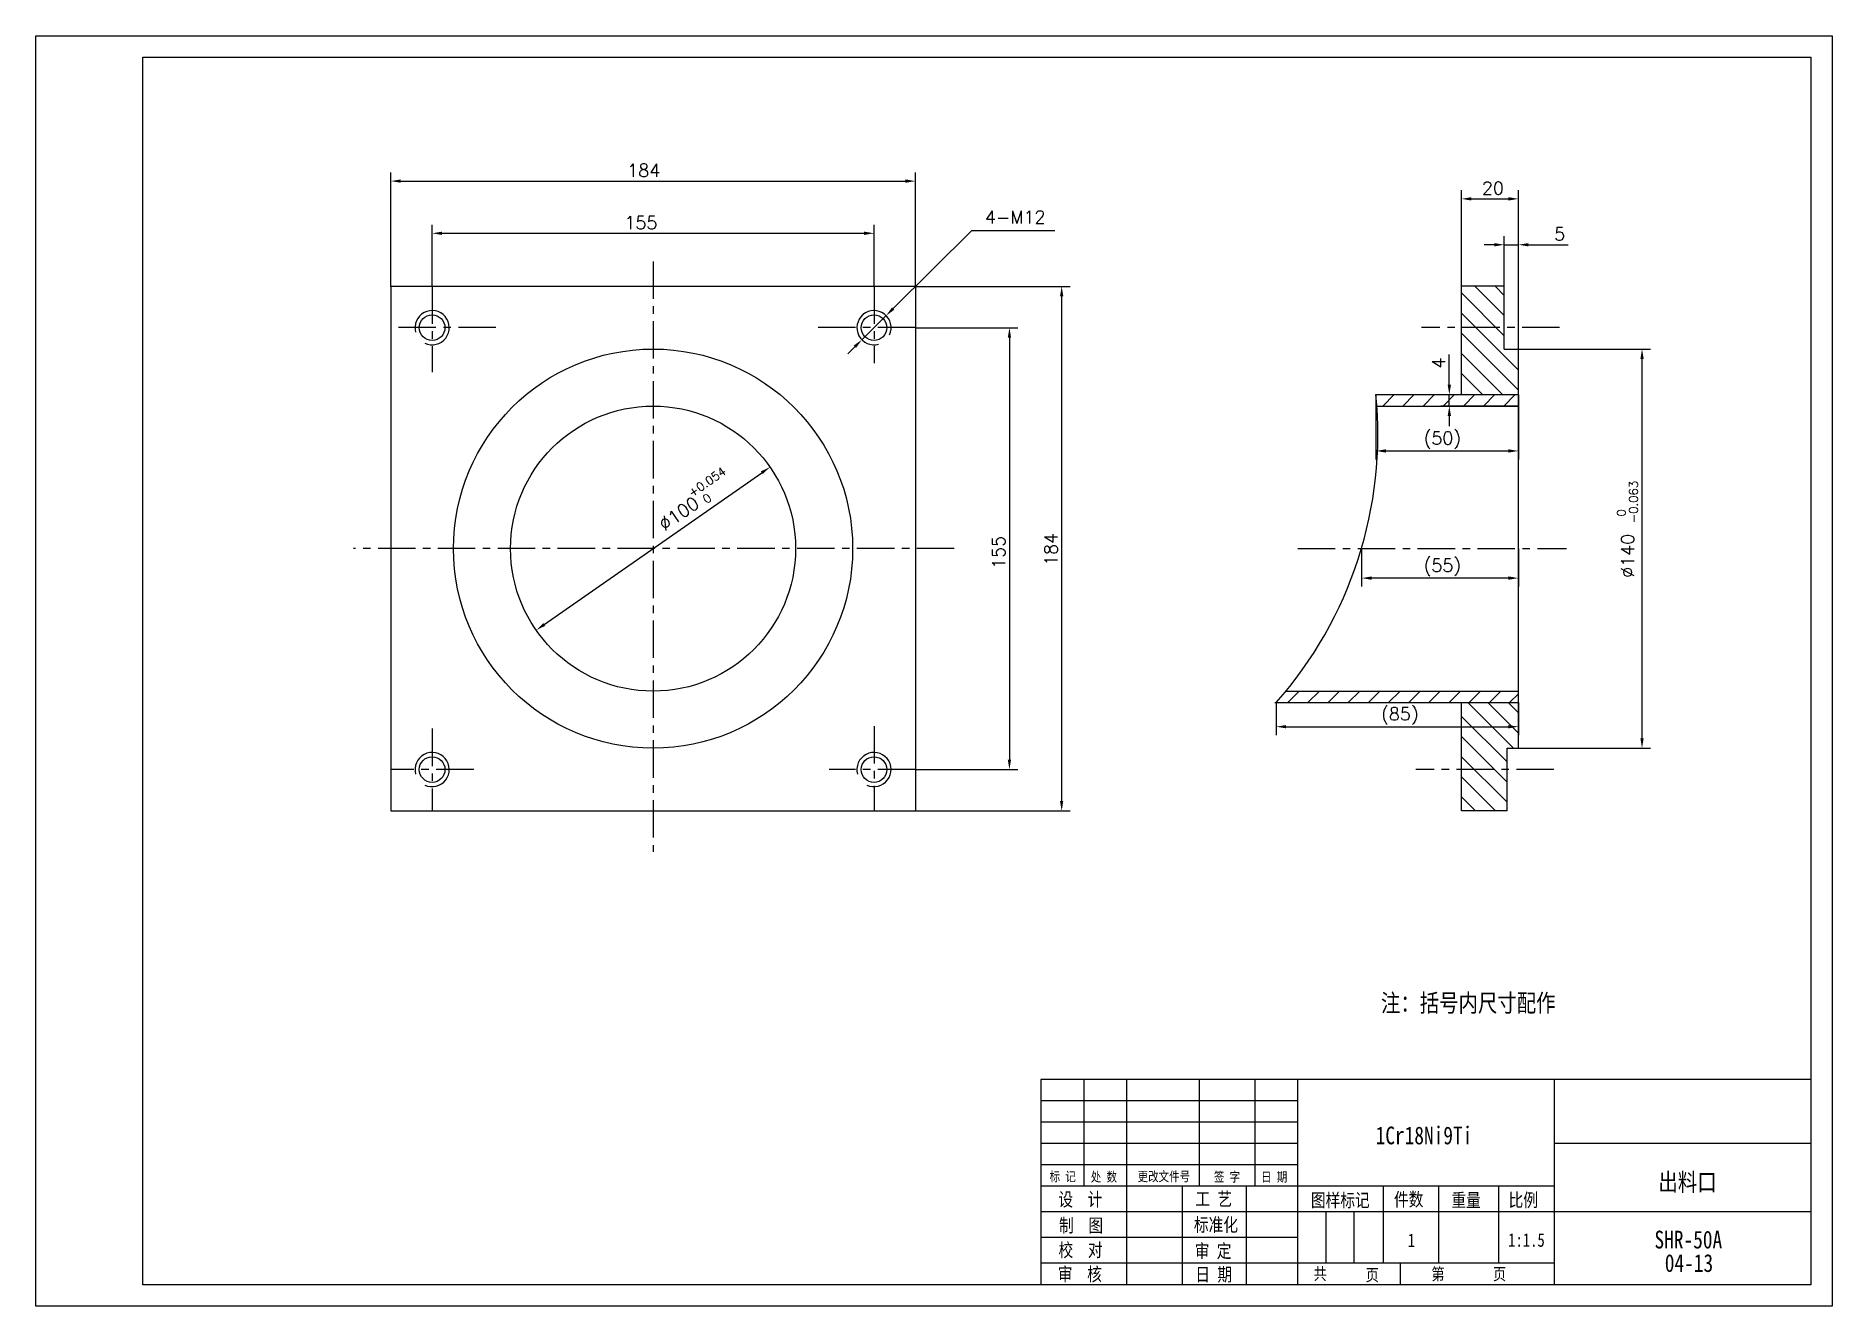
# Model space of a CAD drawing. Extents: x 63 to 693, y 199 to 644.
import ezdxf

# ---------------------------------------------------------------- set-up
doc = ezdxf.new("R2010")
doc.units = 0
doc.header["$LTSCALE"] = 10.5
doc.header["$MEASUREMENT"] = 0
doc.linetypes.add('CENTER', pattern=[2, 1.25, -0.25, 0.25, -0.25])
doc.layers.get('0').update_dxf_attribs({"color": 2, "linetype": 'CONTINUOUS'})
doc.layers.get('DEFPOINTS').update_dxf_attribs({"linetype": 'CONTINUOUS'})
for name, color, linetype in [('LINE_THIN', 2, 'CONTINUOUS'), ('PART', 3, 'CONTINUOUS'), ('SMPEN_THICK', 7, 'CONTINUOUS')]:
    doc.layers.add(name, color=color, linetype=linetype)
doc.styles.add('HZDX', font='', dxfattribs={"width": 0.8, "height": 0.5})
doc.styles.get("Standard").update_dxf_attribs({"font": 'txt.shx', "height": 4.5, "bigfont": 'hzfs.shx'})
doc.styles.get('HZDX').set_extended_font_data('SimSun')
doc.dimstyles.new('HZDX', dxfattribs={"dimscale": 0, "dimtxt": 5, "dimasz": 3.5, "dimexe": 5.25, "dimexo": 0, "dimgap": 1.5, "dimtad": 1, "dimdec": 4, "dimdsep": 46, "dimtxsty": 'HZDX', "dimcen": 0.09, "dimclrd": 2, "dimclre": 2, "dimclrt": 2, "dimadec": 0, "dimazin": 0, "dimtol": 1, "dimtp": 0.2, "dimtfac": 0.66667, "dimtdec": 4, "dimtmove": 0, "dimatfit": 1, "dimfxl": 1, "dimtvp": 5, "dimtolj": 1, "dimarcsym": 0})

# ---------------------------------------------------------------- blocks, each defined once
blk = doc.blocks.new('*D1')
at = {"color": 2, "linetype": 'ByBlock', "transparency": 16777216}
for p, q in [((219.22, 556.37), (219.22, 596.28)), ((222.72, 593.28), (399.72, 593.28)), ((403.22, 556.37), (403.22, 596.28))]:
    blk.add_line(p, q, dxfattribs=at)
for points in [[(222.72, 593.87), (222.72, 592.7), (219.22, 593.28)], [(399.72, 593.87), (399.72, 592.7), (403.22, 593.28)]]:
    blk.add_solid(points, dxfattribs=at)
at = {"layer": 'DEFPOINTS', "color": 0, "linetype": 'ByBlock', "transparency": 16777216}
for p in [(403.22, 593.28), (219.22, 556.37), (403.22, 556.37)]:
    blk.add_point(p, dxfattribs=at)
at = {"color": 2, "linetype": 'ByBlock', "transparency": 16777216, "insert": (307.96, 597.03), "char_height": 4.5, "attachment_point": 5}
blk.add_mtext('\\A1;184', dxfattribs=at)
blk = doc.blocks.new('*D2')
at = {"color": 2, "linetype": 'ByBlock', "transparency": 16777216}
for p, q in [((233.72, 556.37), (233.72, 577.97)), ((237.22, 574.97), (385.22, 574.97)), ((388.72, 556.37), (388.72, 577.97))]:
    blk.add_line(p, q, dxfattribs=at)
for points in [[(237.22, 575.56), (237.22, 574.39), (233.72, 574.97)], [(385.22, 575.56), (385.22, 574.39), (388.72, 574.97)]]:
    blk.add_solid(points, dxfattribs=at)
at = {"layer": 'DEFPOINTS', "color": 0, "linetype": 'ByBlock', "transparency": 16777216}
for p in [(388.72, 574.97), (233.72, 556.37), (388.72, 556.37)]:
    blk.add_point(p, dxfattribs=at)
at = {"color": 2, "linetype": 'ByBlock', "transparency": 16777216, "insert": (306.94, 578.72), "char_height": 4.5, "attachment_point": 5}
blk.add_mtext('\\A1;155', dxfattribs=at)
blk = doc.blocks.new('*D3')
at = {"color": 2, "linetype": 'ByBlock', "transparency": 16777216}
for p, q in [((403.22, 556.37), (457.53, 556.37)), ((454.53, 552.87), (454.53, 375.87)), ((403.22, 372.37), (457.53, 372.37))]:
    blk.add_line(p, q, dxfattribs=at)
for points in [[(453.95, 552.87), (455.11, 552.87), (454.53, 556.37)], [(453.95, 375.87), (455.11, 375.87), (454.53, 372.37)]]:
    blk.add_solid(points, dxfattribs=at)
at = {"layer": 'DEFPOINTS', "color": 0, "linetype": 'ByBlock', "transparency": 16777216}
for p in [(403.22, 556.37), (403.22, 372.37), (454.53, 372.37)]:
    blk.add_point(p, dxfattribs=at)
at = {"color": 2, "linetype": 'ByBlock', "transparency": 16777216, "insert": (450.78, 464.09), "char_height": 4.5, "attachment_point": 5, "rotation": 90}
blk.add_mtext('\\A1;184', dxfattribs=at)
blk = doc.blocks.new('*D4')
at = {"color": 2, "linetype": 'ByBlock', "transparency": 16777216}
for p, q in [((403.22, 541.87), (439.21, 541.87)), ((436.21, 538.37), (436.21, 390.37)), ((403.22, 386.87), (439.21, 386.87))]:
    blk.add_line(p, q, dxfattribs=at)
for points in [[(435.63, 538.37), (436.79, 538.37), (436.21, 541.87)], [(435.63, 390.37), (436.79, 390.37), (436.21, 386.87)]]:
    blk.add_solid(points, dxfattribs=at)
at = {"layer": 'DEFPOINTS', "color": 0, "linetype": 'ByBlock', "transparency": 16777216}
for p in [(403.22, 541.87), (403.22, 386.87), (436.21, 386.87)]:
    blk.add_point(p, dxfattribs=at)
at = {"color": 2, "linetype": 'ByBlock', "transparency": 16777216, "insert": (432.46, 463.07), "char_height": 4.5, "attachment_point": 5, "rotation": 90}
blk.add_mtext('\\A1;155', dxfattribs=at)
blk = doc.blocks.new('*D5')
at = {"color": 2, "linetype": 'ByBlock', "transparency": 16777216}
for p, q in [((498.2, 410.37), (498.2, 398.91)), ((583.2, 410.37), (583.2, 398.91)), ((501.7, 401.91), (579.7, 401.91))]:
    blk.add_line(p, q, dxfattribs=at)
for points in [[(501.7, 402.49), (501.7, 401.33), (498.2, 401.91)], [(579.7, 402.49), (579.7, 401.33), (583.2, 401.91)]]:
    blk.add_solid(points, dxfattribs=at)
at = {"layer": 'DEFPOINTS', "color": 0, "linetype": 'ByBlock', "transparency": 16777216}
for p in [(498.2, 410.37), (583.2, 410.37), (583.2, 401.91)]:
    blk.add_point(p, dxfattribs=at)
at = {"color": 2, "linetype": 'ByBlock', "transparency": 16777216, "insert": (541.6, 405.66), "char_height": 4.5, "attachment_point": 5}
blk.add_mtext('\\A1;(85)', dxfattribs=at)
blk = doc.blocks.new('*D6')
at = {"color": 2, "linetype": 'ByBlock', "transparency": 16777216}
for p, q in [((533.2, 518.37), (533.2, 495.63)), ((583.2, 518.37), (583.2, 495.63)), ((536.7, 498.63), (579.7, 498.63))]:
    blk.add_line(p, q, dxfattribs=at)
for points in [[(536.7, 499.22), (536.7, 498.05), (533.2, 498.63)], [(579.7, 499.22), (579.7, 498.05), (583.2, 498.63)]]:
    blk.add_solid(points, dxfattribs=at)
at = {"layer": 'DEFPOINTS', "color": 0, "linetype": 'ByBlock', "transparency": 16777216}
for p in [(533.2, 518.37), (583.2, 518.37), (583.2, 498.63)]:
    blk.add_point(p, dxfattribs=at)
at = {"color": 2, "linetype": 'ByBlock', "transparency": 16777216, "insert": (556.5, 502.38), "char_height": 4.5, "attachment_point": 5}
blk.add_mtext('\\A1;(50)', dxfattribs=at)
blk = doc.blocks.new('*D7')
at = {"color": 2, "linetype": 'ByBlock', "transparency": 16777216}
for p, q in [((528.2, 464.37), (528.2, 451.03)), ((583.2, 464.37), (583.2, 451.03)), ((579.7, 454.03), (531.7, 454.03))]:
    blk.add_line(p, q, dxfattribs=at)
for points in [[(531.7, 454.62), (531.7, 453.45), (528.2, 454.03)], [(579.7, 454.62), (579.7, 453.45), (583.2, 454.03)]]:
    blk.add_solid(points, dxfattribs=at)
at = {"layer": 'DEFPOINTS', "color": 0, "linetype": 'ByBlock', "transparency": 16777216}
for p in [(528.2, 464.37), (583.2, 464.37), (528.2, 454.03)]:
    blk.add_point(p, dxfattribs=at)
at = {"color": 2, "linetype": 'ByBlock', "transparency": 16777216, "insert": (556.5, 457.78), "char_height": 4.5, "attachment_point": 5}
blk.add_mtext('\\A1;(55)', dxfattribs=at)
blk = doc.blocks.new('*D8')
at = {"color": 2, "linetype": 'ByBlock', "transparency": 16777216}
for p, q in [((558.95, 521.87), (558.95, 532.47)), ((583.2, 518.37), (555.95, 518.37)), ((558.95, 514.37), (558.95, 518.37)), ((583.2, 514.37), (555.95, 514.37)), ((558.95, 510.87), (558.95, 507.37))]:
    blk.add_line(p, q, dxfattribs=at)
for points in [[(558.37, 521.87), (559.54, 521.87), (558.95, 518.37)], [(558.37, 510.87), (559.54, 510.87), (558.95, 514.37)]]:
    blk.add_solid(points, dxfattribs=at)
at = {"layer": 'DEFPOINTS', "color": 0, "linetype": 'ByBlock', "transparency": 16777216}
for p in [(583.2, 518.37), (558.95, 514.37), (583.2, 514.37)]:
    blk.add_point(p, dxfattribs=at)
at = {"color": 2, "linetype": 'ByBlock', "transparency": 16777216, "insert": (555.2, 529.47), "char_height": 4.5, "attachment_point": 5, "rotation": 90}
blk.add_mtext('\\A1;4', dxfattribs=at)
blk = doc.blocks.new('*D9')
at = {"color": 2, "linetype": 'ByBlock', "transparency": 16777216}
for p, q in [((578.2, 556.37), (578.2, 573.96)), ((583.2, 534.37), (583.2, 573.96)), ((574.7, 570.96), (571.2, 570.96)), ((578.2, 570.96), (583.2, 570.96)), ((586.7, 570.96), (600.66, 570.96))]:
    blk.add_line(p, q, dxfattribs=at)
for points in [[(574.7, 571.54), (574.7, 570.37), (578.2, 570.96)], [(586.7, 571.54), (586.7, 570.37), (583.2, 570.96)]]:
    blk.add_solid(points, dxfattribs=at)
at = {"layer": 'DEFPOINTS', "color": 0, "linetype": 'ByBlock', "transparency": 16777216}
for p in [(583.2, 570.96), (578.2, 556.37), (583.2, 534.37)]:
    blk.add_point(p, dxfattribs=at)
at = {"color": 2, "linetype": 'ByBlock', "transparency": 16777216, "insert": (597.66, 574.71), "char_height": 4.5, "attachment_point": 5}
blk.add_mtext('\\A1;5', dxfattribs=at)
blk = doc.blocks.new('*D10')
at = {"color": 2, "linetype": 'ByBlock', "transparency": 16777216}
for p, q in [((563.2, 556.37), (563.2, 590.05)), ((566.7, 587.05), (579.7, 587.05)), ((583.2, 534.37), (583.2, 590.05))]:
    blk.add_line(p, q, dxfattribs=at)
for points in [[(566.7, 587.63), (566.7, 586.47), (563.2, 587.05)], [(579.7, 587.63), (579.7, 586.47), (583.2, 587.05)]]:
    blk.add_solid(points, dxfattribs=at)
at = {"layer": 'DEFPOINTS', "color": 0, "linetype": 'ByBlock', "transparency": 16777216}
for p in [(583.2, 587.05), (563.2, 556.37), (583.2, 534.37)]:
    blk.add_point(p, dxfattribs=at)
at = {"color": 2, "linetype": 'ByBlock', "transparency": 16777216, "insert": (574.24, 590.8), "char_height": 4.5, "attachment_point": 5}
blk.add_mtext('\\A1;20', dxfattribs=at)

msp = doc.modelspace()

# ---------------------------------------------------------------- hatches: boundary and pattern name
at = {"layer": 'SMPEN_THICK'}
h = msp.add_hatch(dxfattribs=at)
h.set_pattern_fill('ANSI31', color=256, scale=40, angle=90, style=0)
h.paths.add_polyline_path([(578.19932, 556.37332), (563.19932, 556.37332), (563.19932, 541.87332), (578.19932, 541.87332)])
h.paths.add_polyline_path([(583.19932, 534.37332), (578.19932, 534.37332), (578.19932, 541.87332), (563.19932, 541.87332), (563.19932, 518.37332), (583.19932, 518.37332)])
h.paths.add_polyline_path([(583.19932, 410.37332), (563.19932, 410.37332), (563.19932, 386.87332), (579.19932, 386.87332), (579.19932, 394.37332), (583.19932, 394.37332)])
h.paths.add_polyline_path([(579.19932, 386.87332), (563.19932, 386.87332), (563.19932, 372.37332), (579.19932, 372.37332)])
h = msp.add_hatch(dxfattribs=at)
h.set_pattern_fill('ANSI31', color=256, scale=40, style=0)
h.paths.add_polyline_path([(583.19932, 518.37332), (533.19932, 518.37332, -0.007082874), (533.53857, 514.37332), (583.19932, 514.37332)])
h.paths.add_polyline_path([(583.19932, 414.37332), (501.61663, 414.37332, -0.009282737), (498.19932, 410.37332), (583.19932, 410.37332)])

# ---------------------------------------------------------------- linework, layer by layer
at = {"color": 2, "linetype": 'ByBlock'}
for p, q in [((363.89643, 548.57811), (391.43814, 575.99361)), ((352.91556, 537.63872), (361.41688, 546.10793)), ((350.43601, 535.16853), (347.95645, 532.69835)), ((583.19932, 534.37332), (629.54849, 534.37332)), ((626.54849, 397.87332), (626.54849, 530.87332)), ((241.52676, 437.77198), (317.80568, 490.97466)), ((583.19932, 394.37332), (629.54849, 394.37332))]:
    msp.add_line(p, q, dxfattribs=at)
for points in [[(363.48474, 548.99137), (364.30813, 548.16485), (361.41688, 546.10793)], [(350.02431, 535.58179), (350.8477, 534.75527), (352.91556, 537.63872)], [(625.96515, 530.87332), (627.13182, 530.87332), (626.54849, 534.37332)], [(317.47198, 491.45311), (318.13939, 490.49621), (320.6764, 492.97691)], [(241.19305, 438.25044), (241.86046, 437.29353), (238.65604, 435.76973)], [(625.96515, 397.87332), (627.13182, 397.87332), (626.54849, 394.37332)]]:
    msp.add_solid(points, dxfattribs=at)
at = {"layer": 'DEFPOINTS', "color": 0, "linetype": 'ByBlock'}
for p in [(361.41688, 546.10793), (352.91556, 537.63872), (583.19932, 534.37332), (626.54849, 534.37332), (320.6764, 492.97691), (238.65604, 435.76973), (583.19932, 394.37332)]:
    msp.add_point(p, dxfattribs=at)
at = {"layer": 'LINE_THIN', "linetype": 'Continuous'}
for p, q in [((63.20259, 198.70012), (63.20259, 644.20012)), ((63.20259, 644.20012), (693.20258, 644.20012)), ((693.20258, 644.20012), (693.20258, 198.70012)), ((693.20258, 198.70012), (63.20259, 198.70012))]:
    msp.add_line(p, q, dxfattribs=at)
at = {"layer": 'PART', "linetype": 'Continuous'}
for p, q in [((100.70259, 206.20012), (100.70259, 636.70012)), ((100.70259, 636.70012), (685.70258, 636.70012)), ((685.70258, 636.70012), (685.70258, 206.20012)), ((415.70258, 278.20012), (415.70258, 206.20012)), ((685.70258, 278.20012), (415.70258, 278.20012)), ((430.70258, 278.20012), (430.70258, 240.70012)), ((445.70258, 278.20012), (445.70258, 206.20012)), ((471.20258, 278.20012), (471.20258, 240.70012)), ((490.70258, 278.20012), (490.70258, 240.70012)), ((505.70258, 278.20012), (505.70258, 206.20012)), ((595.70258, 278.20012), (595.70258, 206.20012)), ((685.70258, 255.70012), (595.70258, 255.70012)), ((465.20258, 240.70012), (465.20258, 206.20012)), ((487.70258, 240.70012), (487.70258, 206.20012)), ((535.70258, 240.70012), (535.70258, 213.70012)), ((555.20258, 240.70012), (555.20258, 213.70012)), ((576.20258, 240.70012), (576.20258, 213.70012)), ((515.60258, 231.70012), (515.60258, 213.70012)), ((525.50258, 231.70012), (525.50258, 213.70012)), ((685.70258, 231.70012), (595.70258, 231.70012)), ((541.70258, 213.70012), (541.70258, 206.20012)), ((685.70258, 206.20012), (100.70259, 206.20012))]:
    msp.add_line(p, q, dxfattribs=at)
at = {"layer": 'SMPEN_THICK'}
for p, q in [((391.43814, 575.99361), (420.53048, 575.99361)), ((505.70258, 270.70012), (415.70258, 270.70012)), ((505.70258, 263.20012), (415.70258, 263.20012)), ((505.70258, 255.70012), (415.70258, 255.70012)), ((505.70258, 248.20012), (415.70258, 248.20012)), ((595.70258, 240.70012), (415.70258, 240.70012)), ((595.70258, 231.70012), (415.70258, 231.70012)), ((505.70258, 222.70012), (415.70258, 222.70012)), ((595.70258, 213.70012), (415.70258, 213.70012))]:
    msp.add_line(p, q, dxfattribs=at)
at = {"layer": 'SMPEN_THICK', "linetype": 'CENTER'}
for p, q in [((279.66622, 565.13625), (279.66622, 358.06698)), ((202.16622, 556.37332), (202.16622, 526.30222)), ((357.16622, 556.37332), (357.16622, 529.41736)), ((224.49547, 541.87332), (187.66622, 541.87332)), ((371.66622, 541.87332), (336.45992, 541.87332)), ((597.62969, 541.87332), (549.19122, 541.87332)), ((385.31714, 464.37332), (174.62039, 464.37332)), ((505.84206, 464.37332), (600.08416, 464.37332)), ((202.16622, 401.25169), (202.16622, 372.37332)), ((357.16622, 402.14173), (357.16622, 372.37332)), ((216.74986, 386.87332), (187.66622, 386.87332)), ((371.66622, 386.87332), (341.44518, 386.87332)), ((595.59397, 386.87332), (547.15551, 386.87332))]:
    msp.add_line(p, q, dxfattribs=at)
at = {"layer": 'SMPEN_THICK', "color": 4}
for p, q in [((187.66622, 556.37332), (371.66622, 556.37332)), ((187.66622, 556.37332), (187.66622, 372.37332)), ((371.66622, 556.37332), (371.66622, 372.37332)), ((578.19932, 556.37332), (563.19932, 556.37332)), ((563.19932, 518.37332), (563.19932, 556.37332)), ((578.19932, 534.37332), (578.19932, 556.37332)), ((578.19932, 534.37332), (583.19932, 534.37332)), ((583.19932, 394.37332), (583.19932, 534.37332)), ((533.19932, 518.37332), (583.19932, 518.37332)), ((533.19932, 514.37332), (583.19932, 514.37332)), ((497.69919, 410.37332), (583.19932, 410.37332)), ((501.61663, 414.37332), (583.19932, 414.37332)), ((563.19932, 372.37332), (563.19932, 410.37332)), ((579.19932, 372.37332), (579.19932, 394.37332)), ((579.19932, 394.37332), (583.19932, 394.37332)), ((187.66622, 372.37332), (371.66622, 372.37332)), ((579.19932, 372.37332), (563.19932, 372.37332))]:
    msp.add_line(p, q, dxfattribs=at)
for centre, radius in [((202.16622, 541.87332), 4.5), ((357.16622, 541.87332), 4.5), ((279.66622, 464.37332), 70), ((279.66622, 464.37332), 50), ((202.16622, 386.87332), 4.5), ((357.16622, 386.87332), 4.5)]:
    msp.add_circle(centre, radius, dxfattribs=at)
at = {"layer": 'SMPEN_THICK'}
for centre, start, end in [((202.16622, 541.87332), 244.83412133, 195.59297358), ((357.16622, 541.87332), 334.83412133, 285.59297358), ((202.16622, 386.87332), 244.83412133, 195.59297358), ((357.16622, 386.87332), 244.83412133, 195.59297358)]:
    msp.add_arc(centre, 6, start, end, dxfattribs=at)
at = {"layer": 'SMPEN_THICK', "color": 4}
msp.add_arc((392.19041, 504.39936), 141.69963, 318.42814414, 5.65952555, dxfattribs=at)

# ---------------------------------------------------------------- texts
at = {"color": 2, "linetype": 'ByBlock', "insert": (406.67926, 580.65732), "char_height": 4.5, "attachment_point": 5}
msp.add_mtext('4-M12', dxfattribs=at)
at = {"layer": 'SMPEN_THICK', "color": 2}
for s, height, rotation, p in [('+0.054', 3, 34.89482658, (293.3436, 482.23949)), ('-0.063', 3, 90, (625.04849, 473.23184)), ('∅100', 4.5, 34.89482658, (283.69374, 470.37583)), ('0', 3, 34.89482658, (298.40397, 479.98918)), ('0', 3, 90, (620.79009, 475.64973)), ('∅140', 4.5, 90, (623.75485, 454.1265))]:
    msp.add_text(s, height=height, rotation=rotation, dxfattribs=at).set_placement(p)
at = {"layer": 'SMPEN_THICK', "style": 'HZDX', "width": 0.8}
for s, height, p in [('注：括号内尺寸配作', 6.237, (534.965, 301.90053)), ('1Cr18Ni9Ti', 6.237, (533.09548, 255.43848)), ('标 记', 3.375, (418.74625, 242.46212)), ('处 数', 3.375, (433.19645, 242.35403)), ('更改文件号', 3.375, (449.6214, 242.47675)), ('签 字', 3.375, (476.37885, 242.34252)), ('日 期', 3.375, (492.91462, 242.31082)), ('出料口', 6.237, (632.29616, 239.08513)), ('设  计', 4.725, (421.82473, 233.75103)), ('工 艺', 4.725, (469.86302, 233.89112)), ('图样标记', 4.725, (510.40846, 233.47098)), ('件数', 4.725, (539.5474, 233.74877)), ('重量', 4.725, (559.68745, 233.50179)), ('比例', 4.725, (579.74418, 233.5326)), ('制  图', 4.725, (422.0464, 224.62037)), ('标准化', 4.725, (469.36882, 224.87224)), ('校  对', 4.725, (421.87661, 216.00092)), ('审 定', 4.725, (469.64675, 215.66725)), ('1', 4.725, (544.41252, 219.44094)), ('1:1.5', 4.725, (579.57831, 219.51377)), ('SHR-50A', 6.237, (630.90451, 218.89863)), ('04-13', 6.237, (634.52204, 210.68177)), ('审  核', 4.725, (421.62951, 207.53392)), ('日 期', 4.725, (469.87343, 207.45225)), ('共', 4.2525, (511.34523, 207.89537)), ('页', 4.2525, (529.60715, 207.4858)), ('第', 4.2525, (552.64945, 207.79469)), ('页', 4.2525, (574.25346, 207.79469))]:
    msp.add_text(s, height=height, dxfattribs=at).set_placement(p)

# ---------------------------------------------------------------- dimensions: what is measured, and where the dimension line sits
at = {"layer": 'SMPEN_THICK'}
for base, p1, p2, picture, middle in [((371.66622, 593.28467), (187.66622, 556.37332), (371.66622, 556.37332), '*D1', (276.40626, 593.28467)), ((357.16622, 574.97375), (202.16622, 556.37332), (357.16622, 556.37332), '*D2', (275.3884, 574.97375))]:
    dim = msp.add_linear_dim(base=base, p1=p1, p2=p2, dimstyle='HZDX', override={"dimscale": 1, "dimtxt": 3, "dimexe": 3, "dimtxsty": 'Standard', "dimtol": 0}, dxfattribs=at)
    dim.commit()
    dim.dimension.update_dxf_attribs({"geometry": picture, "text_midpoint": middle, "dimtype": 160, "insert": (-31.55218, 0)})
for base, p1, picture, middle in [((583.19932, 587.04865), (563.19932, 556.37332), '*D10', (574.24091, 587.04865)), ((583.19932, 570.9567), (578.19932, 556.37332), '*D9', (597.65636, 570.9567))]:
    dim = msp.add_linear_dim(base=base, p1=p1, p2=(583.19932, 534.37332), dimstyle='HZDX', override={"dimscale": 1, "dimtxt": 3, "dimexe": 3, "dimtxsty": 'Standard', "dimtol": 0}, dxfattribs=at)
    dim.commit()
    dim.dimension.update_dxf_attribs({"geometry": picture, "text_midpoint": middle, "dimtype": 160})
for base, p1, p2, picture, middle in [((422.97791, 372.37332), (371.66622, 556.37332), (371.66622, 372.37332), '*D3', (422.97791, 464.09093)), ((404.65645, 386.87332), (371.66622, 541.87332), (371.66622, 386.87332), '*D4', (404.65645, 463.07365))]:
    dim = msp.add_linear_dim(base=base, p1=p1, p2=p2, angle=90, dimstyle='HZDX', override={"dimscale": 1, "dimtxt": 3, "dimexe": 3, "dimtxsty": 'Standard', "dimtol": 0}, dxfattribs=at)
    dim.commit()
    dim.dimension.update_dxf_attribs({"geometry": picture, "text_midpoint": middle, "dimtype": 160, "insert": (-31.55218, 0)})
dim = msp.add_linear_dim(base=(558.95219, 514.37332), p1=(583.19932, 518.37332), p2=(583.19932, 514.37332), angle=90, dimstyle='HZDX', override={"dimscale": 1, "dimtxt": 3, "dimexe": 3, "dimtxsty": 'Standard', "dimtol": 0}, dxfattribs=at)
dim.commit()
dim.dimension.update_dxf_attribs({"geometry": '*D8', "text_midpoint": (558.95219, 529.47285), "dimtype": 160})
for base, p1, p2, picture, middle in [((583.19932, 498.6349), (533.19932, 518.37332), (583.19932, 518.37332), '*D6', (556.49915, 498.6349)), ((528.19932, 454.03316), (583.19932, 464.37332), (528.19932, 464.37332), '*D7', (556.49915, 454.03316)), ((583.19932, 401.91045), (498.19932, 410.37332), (583.19932, 410.37332), '*D5', (541.59838, 401.91045))]:
    dim = msp.add_linear_dim(base=base, p1=p1, p2=p2, angle=180, text='(<>)', dimstyle='HZDX', override={"dimscale": 1, "dimtxt": 3, "dimexe": 3, "dimtxsty": 'Standard', "dimtol": 0}, dxfattribs=at)
    dim.commit()
    dim.dimension.update_dxf_attribs({"geometry": picture, "text_midpoint": middle, "dimtype": 160})

doc.saveas('drawing.dxf')
